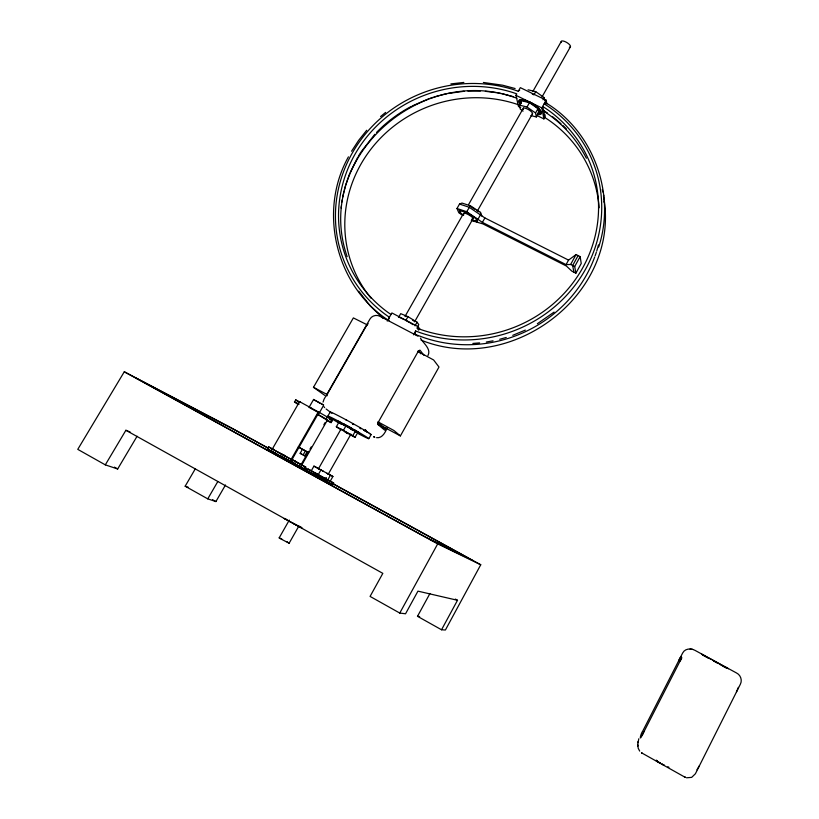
<?xml version="1.0" encoding="UTF-8"?>
<svg xmlns="http://www.w3.org/2000/svg" width="819" height="819" viewBox="0 0 819 819"><rect width="100%" height="100%" fill="white"/><g stroke="black" fill="none" stroke-linecap="round" stroke-linejoin="round"><path stroke-width="1.23" d="M378.245 422.686L383.568 426.945L400.389 435.913L438.994 367.025L433.62 359.971L417.966 351.535M639.7 751.105L638.185 748.208L637.858 745.014M637.96 742.731L638.84 738.738M637.827 746.089L637.991 741.697M341.134 208.128L341.41 205.702M341.892 202.058L342.281 199.652M323.065 402.098L323.996 399.324L369.901 319.134C371.806 315.653 376.597 314.373 380.016 316.329L417.956 336.199M342.68 197.236L343.98 191.247M642.209 735.247L643.888 731.715M344.297 190.059L345.567 185.319M598.669 247.01C616.195 194.083 593.54 131.357 545.556 102.641L544.164 103.818L547.921 106.255A133.947 127.406 -20.7 0 1 585.042 270.116A133.947 127.406 -20.7 0 1 419.993 332.606L415.632 330.978L413.462 334.828M388.861 319.175L389.414 317.27L385.657 314.65A133.947 127.406 -20.7 0 1 352.395 152.836A133.947 127.406 -20.7 0 1 514.004 89.783L518.273 91.247L519.707 90.1M415.632 330.978L415.202 334.428L423.474 337.479A131.89 125.594 -20.8 0 0 594.686 257.053M345.946 184.152L349.621 173.72M350.112 172.594L357.801 157.125M427.938 355.6C431.572 348.904 423.218 343.263 420.526 338.257L420.413 338.134M348.423 156.859C317.67 211.609 336.159 286.855 389.076 320.751M736.435 692.035L738.349 687.376M699.446 765.683L696.949 769.819M678.787 660.575C680.497 654.965 683.66 656.367 680.016 661.158L642.782 734.019C638.482 743.355 640.663 733.599 642.761 731.06L682.636 653.04C684.797 648.525 690.837 648.054 694.829 650.266L736.639 673.044C740.601 674.979 742.444 680.231 740.396 684.162L695.392 773.771L691.686 777.364L686.527 777.794M679.903 661.23L681.654 658.036M332.729 483.589L480.743 564.762L445.403 630.016L441.533 629.77L417.495 616.308L429.955 593.488M441.533 629.77L457.504 600.286L455.323 599.078M471.263 220.495L482.975 223.915L566.349 266.001L571.877 271.171L575.88 273.198L574.692 266.533L580.149 256.613L576.074 254.566L568.55 260.104L566.062 264.609L482.391 222.379L466.635 211.681L456.982 208.507L459.5 204.085L461.988 203.061L470.475 205.815L480.477 212.367L481.869 216.083M575.88 273.198L581.244 263.442L580.149 256.613M267.915 447.973L229.832 427.068L124.283 371.785L77.764 449.355L105.303 464.864L125.891 430.272L382.831 573.361L370.075 596.416L399.764 613.062L437.694 543.888L480.743 564.762M566.062 264.609L570.618 264.476L576.074 254.566M578.112 255.589L572.655 265.499L573.884 272.184M386.957 428.45C385.125 432.606 382.104 438.462 376.586 437.684M482.391 222.379L484.889 217.946L469.164 207.227L459.5 204.085M537.284 115.674L543.898 118.909L545.126 116.738M368.796 438.687L371.089 434.623M289.291 520.096L279.187 537.868L279.781 538.37L289.127 543.232L298.587 526.535M324.447 480.896L326.341 477.559M328.235 474.221L350.931 434.152M414.639 321.734L473.29 218.223M477.702 210.432L532.575 113.595M542.035 96.898L570.413 46.806M327.774 479.893L330.456 475.163L332.903 476.484L330.241 481.183L311.261 470.843L313.943 466.124L318.611 468.652M340.776 429.627L336.322 426.781L338.984 422.113L357.688 432.667L355.057 437.315L352.805 435.698L355.456 431.009L336.978 421.12L338.421 422.164M415.008 325.849L417.076 322.205L407.964 316.656L400.696 313.657L398.628 317.291M530.907 115.571L536.343 116.963L535.544 112.981L537.991 108.671L529.463 102.692L521.805 100.798L519.359 105.098L520.28 109.122L523.095 111.087M543.017 99.795L544.236 97.645L535.739 91.646L528.06 89.803M478.05 219.134L480.569 214.691L480.477 212.367M417.27 327.385L418.806 324.672L417.076 322.205M536.343 116.963L538.769 112.674L537.991 108.671M418.54 330.067L417.209 328.194L418.089 326.638L391.881 312.94L387.233 321.089M543.898 118.909L541.84 107.924L546.212 100.205L520.331 87.643L518.273 91.247M278.347 455.057L304.668 469.205L305.825 467.168L291.441 459.234M326.382 420.331L327.231 420.771A21.898 0.686 28.9 0 0 330.999 422.584L332.34 420.659L326.801 416.748A21.898 0.717 28.9 0 0 320.249 412.96L299.59 401.648L271.15 451.074L274.242 452.805M318.325 469.011L341.042 429.023M405.415 315.724L463.482 213.544M468.529 204.658L523.443 108.026M532.903 91.37L561.312 41.38M466.635 211.681L470.475 205.815M318.222 474.703L320.925 469.952L330.456 475.163M336.322 426.781L343.376 430.395L346.048 425.706M405.896 320.311L407.964 316.656M519.359 105.098L527.006 107.013L529.463 102.692M533.906 94.871L535.739 91.646M290.725 461.793L319.052 412.285M319.154 413.155L323.198 406.091M300.153 453.316L302.487 449.232L307.115 451.801L304.791 455.876L300.153 453.316L301.832 454.258M305.456 450.859L303.122 454.944L304.791 455.876M299.15 466.359L300.327 464.291L305.825 467.168M331.193 422.665L326.136 419.082L327.303 417.045M327.866 416.083L330.19 412.018M301.136 464.557L308.712 451.289M309.971 449.078L311.23 446.867M323.853 424.754L325.112 422.543M300.829 467.045L299.989 466.574L300.686 466.943L326.904 420.986M520.73 107.606L518.519 106.531L515.95 95.332L516.779 93.868L512.94 92.547A130.805 124.416 -20.7 0 0 355.088 154.105A130.805 124.416 -20.7 0 0 387.602 312.141L390.991 314.496M308.968 407.524L313.595 399.457L323.607 404.924M318.366 411.803L289.977 461.414L284.357 458.374M279.822 455.896L281.378 456.726L267.363 448.914L268.55 446.867L273.536 449.477M298.126 404.494L294.43 401.934L295.772 399.979M324.836 395.434L313.482 387.305L353.368 317.905L367.434 324.959M195.219 468.97L185.166 486.21L207.76 498.863L215.899 501.566L225.491 484.991M207.76 498.863L217.803 481.552M105.303 464.864L117.67 468.97L137.09 436.24M358.456 156.071L360.411 152.907M351.556 151.218L358.62 140.397L366.717 130.262M361.056 151.863L374.846 134.275M376.535 132.443C386.681 121.929 398.546 113.094 411.486 106.316M365.499 430.231L366.103 430.589L365.387 430.17M380.579 116.544L385.626 112.408M554.084 312.1L537.366 323.71M412.612 105.764L428.706 98.802M313.482 387.305L327.518 394.707M525.327 330.098L512.735 335.309M429.903 98.403L433.476 97.215M434.664 96.826L439.486 95.465M499.692 339.291L506.265 337.459M440.694 95.127L446.795 93.704M448.024 93.479L464.127 91.267M486.353 342.014L493.058 340.817M450.89 83.917L463.861 82.432M472.85 343.437L479.617 342.895M467.874 91.042L480.395 91.011M417.209 328.194L421.14 329.658A130.805 124.416 -20.7 0 0 582.268 268.632A130.805 124.416 -20.7 0 0 546.068 108.64L542.68 106.45L543.724 111.005A2.815 0.655 -64.8 0 1 544 112.469L544.717 117.455L548.034 119.615A128.081 122.021 -20.8 0 1 599.139 207.78M279.187 537.868L281.808 538.963M483.384 82.463L502.631 85.207L515.11 88.524M485.37 91.319L496.478 92.67M417.495 616.308L419.656 616.564M399.764 613.062L405.548 613.779L417.946 591.144L457.504 600.286M692.649 649.395L690.048 649.017M298.761 526.228L292.424 523.075M366.103 430.589L365.602 430.292M701.842 654.217L704.985 655.988M497.696 92.905L501.361 93.601M502.579 93.837L513.349 96.673M326.658 420.096L327.17 420.219L317.444 414.312M343.489 424.713L349.744 427.958M341.032 429.422L350.593 434.756L349.887 434.459M723.832 666.594L726.003 667.772M725.358 667.024L728.449 668.765M326.105 408.988L331.879 413.298M290.899 461.537L299.304 466.175M365.305 430.241L365.898 430.456M471.805 219.861L477.119 221.632L475.849 218.407L467.025 212.643L459.561 210.186L460.943 213.472M471.969 220.055L477.549 221.918L476.228 218.53L466.963 212.479L459.121 209.899L460.585 213.35L463.636 215.336M302.508 528.296L284.162 518.468L286.036 519.123M185.166 486.21L188.36 487.305M516.912 98.27C422.031 62.418 312.745 157.698 347.174 256.685M518.407 104.771L515.581 103.798A128.081 122.021 -20.8 0 0 369.502 151.044A128.081 122.021 -20.8 0 0 370.915 298.126M374.652 437.192L373.863 436.814L374.457 437.1M421.058 340.11C511.517 376.709 621.734 293.806 603.449 195.69M295.833 461.599L294.379 460.79L299.385 463.574M274.355 452.876L275.553 453.491L274.222 452.835M367.915 432.524L368.642 432.811M332.34 420.659L332.135 420.577A21.898 0.717 28.9 0 1 329.545 419.359M125.891 430.272L130.19 432.043M323.597 405.057L321.222 403.9M345.69 419.758L346.918 420.403M338.431 421.263L339.527 421.765M339.875 421.959L338.738 421.683M339.301 422.164L336.978 421.12L341.052 423.689M339.65 422.369L338.206 421.795L339.486 422.727M352.518 429.811L353.235 430.098L350.911 428.624M356.992 432.401L358.241 432.749M726.637 667.935L725.388 667.342M373.863 436.814L374.692 437.213M515.95 95.332L541.84 107.924M430.251 539.711L472.614 560.37M357.166 432.575L359.725 433.681L355.548 430.968M685.022 777.221L685.554 777.456L684.909 777.159M338.595 421.765L341.308 423.188M355.6 431.736L359.725 433.681L357.309 432.115M484.889 217.946L568.55 260.104M570.618 264.476L574.692 266.533M703.05 655.046L711.588 659.561M309.828 407.842L310.626 408.251M355.538 431.572L357.688 432.667M299.13 404.197L298.27 403.757A21.898 0.686 28.9 0 0 294.635 402.016M658.456 761.844C651.248 758.189 664.711 765.939 659.223 762.315M377.866 421.785L393.99 430.538L400.389 435.892M350.03 434.735L355.057 437.315M684.602 776.985L685.134 777.282M340.458 422.686L343.458 424.303M310.985 408.2L310.503 407.964L311.23 408.323M350.696 428.88L351.72 429.412M267.363 448.914L277.006 453.992M281.664 456.521L282.944 457.197M724.805 667.045L721.58 665.356M136.159 378.214L237.131 431.173L268.417 448.341M280.897 456.244L281.316 456.47M328.204 473.914L326.945 473.239M281.132 456.367L284.992 458.456M290.796 461.64L291.759 462.203L290.53 461.558M343.489 423.771L346.181 425.225M342.864 423.925L351.597 428.695M350.737 429.156L353.388 430.579M311.568 408.742L312.53 409.091L311.763 408.62M306.818 451.678L308.661 452.651L298.679 447.092M288.738 460.329L286.476 459.111M348.065 433.517L345.618 432.197M719.532 664.26L720.587 664.823M290.94 461.547L291.697 461.957M294.062 463.278L294.686 463.605L293.151 462.776M277.907 454.821L277.242 454.463L278.726 455.303M311.558 470.915L307.657 468.847L324.222 477.999M282.524 457.115L281.746 456.695L282.555 457.207M366.984 431.808L363.882 430.241L367.127 432.094M300.327 464.291L291.902 459.725M289.189 460.565L290.254 461.138M712.765 660.196L726.545 667.854M716.144 662.428L717.301 663.052M283.691 455.077L285.626 456.132M327.405 479.729L333.865 483.179L329.955 480.978M286.036 458.875L285.063 458.353M282.964 457.35L284.551 458.067M289.312 460.902L288.329 460.37M713.789 661.148L714.967 661.793M281.009 453.808L282.627 454.678L280.6 453.552M315.315 472.952L317.301 474.15M290.847 461.466L292.117 462.151M315.438 475.143L306.726 470.485L318.571 477.006M316.584 475.829L318.581 476.924M320.004 403.255L317.373 401.801M347 425.655L351.597 428.194M345.659 425.419L348.638 427.047M313.134 409.582L313.687 409.889M298.27 447.041L301.679 448.894M283.476 457.493L284.019 457.78M284.817 458.353L288.749 460.513M285.544 458.753L291.615 462.111M316.482 475.706L323.198 479.381M319.85 477.702L332.944 484.817L321.109 478.306L326.402 481.244L322.297 478.961L324.764 480.343L323.31 479.524M319.983 469.42L323.464 471.334M304.75 468.243L307.125 469.482M304.166 467.966L307.524 469.799M333.22 483.906L467.301 557.483L425.491 537.039L143.786 382.34M292.772 462.51L293.427 462.868M292.107 462.203L292.629 462.489M283.988 457.995L285.974 459.09M287.193 459.654L287.725 459.95M318.151 476.791L321.529 478.521M316.431 475.9L319.86 477.784M124.283 371.785L437.694 543.888M327.58 473.556L332.903 476.484M313.943 466.124L320.925 469.952M279.924 453.214L278.491 452.416L291.165 459.336L272.338 449.007L278.368 452.385M285.166 455.948L283.732 455.159M300.686 466.943L299.734 466.41M284.51 458.282L280.497 456.05L281.429 456.582M289.076 460.688L291.083 461.803M314.24 410.186L315.335 410.8M707.217 657.534L708.2 658.077M273.116 449.416L268.55 446.867M324.283 477.876L326.269 478.982M289.67 461.015L290.458 461.455M212.571 499.703L215.899 501.566M353.562 424.385L352.457 423.771L353.921 424.59M344.922 431.961L348.024 433.701M706.306 657.033L703.06 655.18M301.976 467.69L304.668 469.205M642.311 753.255L684.479 776.924M317.874 414.332L319.093 415.018A21.898 0.686 28.9 0 1 325.624 418.775L326.136 419.082M343.376 430.395L352.805 435.698M114.435 467.147L117.67 468.97M351.249 428.562L354.33 430.262M315.868 411.097L316.871 411.681M345.833 426.197L343.632 424.846M339.22 422.665L342.485 424.6M317.332 411.947L318.161 412.438M353.91 429.545L356.275 430.907M353.685 429.955L356.644 431.623M641.564 752.815L642.086 753.122L641.472 752.753M315.1 400.481L316.154 401.095M340.182 423.249L341.277 423.894L338.984 422.113M299.488 526.248L301.443 527.426M286.763 541.635L287.766 542.229M355.978 430.763L358.476 432.34M355.753 431.163L358.384 432.688M289.455 521.334L290.223 521.805M360.698 428.593L359.91 428.102L361.025 428.808M544.123 110.862L547.594 113.104M543.54 111.087C561.721 122.574 576.709 139.046 586.394 158.251M462.889 215.428L458.794 212.756L456.982 208.507M471.775 207.268L474.723 209.193M476.689 210.483L478.644 211.773M338.339 421.468L339.711 422.328M314.291 399.969L313.595 399.457M527.006 107.013L535.544 112.981M295.598 399.907L298.351 401.842M299.59 401.648L300.307 402.16L299.447 401.719A21.898 0.717 28.9 0 0 295.802 399.989M288.523 542.721L289.127 543.232M552.549 116.677L560.984 123.72M377.682 423.147L384.142 428.511A3.471 0.809 -61.3 0 0 385.299 427.743M377.549 423.607L379.412 425.153M382.975 318.222L370.106 305.856L358.722 291.195M562.858 125.471L566.349 128.88M420.823 353.808L418.499 350.778A3.511 0.829 -62 0 0 418.161 350.727M423.976 355.344L420.014 350.184A4.719 1.116 -62 0 0 417.383 352.876L379.289 420.413A4.781 1.136 -61.2 0 0 378.03 424.641L384.705 430.159A4.668 1.075 -61.3 0 0 387.08 427.774M418.089 326.638L420.116 329.494M324.068 406.797L324.621 407.606M602.303 189.496L602.753 191.974M544.881 114.476L545.106 115.714M544.236 97.645L544.789 100.706M545.556 102.641L545.741 103.655M546.212 100.205L546.867 103.911M603.685 195.024L603.757 195.874M604.197 201.423L604.35 202.774M604.791 208.251L604.852 209.07M330.835 412.633A23.372 0.87 28.9 0 1 351.156 422.594A23.372 0.87 28.9 0 1 370.178 434.367M358.026 433.517A23.382 0.799 28.9 0 0 367.086 437.346A23.382 0.799 28.9 0 0 341.625 422.819A23.382 0.799 28.9 0 0 328.521 416.687L330.518 418.007A23.382 0.799 28.9 0 0 337.858 422.379M598.454 244.932A131.89 125.594 -20.8 0 1 596.723 251.034M596.345 252.242A131.89 125.594 -20.8 0 1 595.116 255.856M398.433 317.035A13.401 1.597 29.4 0 1 399.201 317.332M400.061 317.69A13.401 1.597 29.4 0 1 400.993 318.089M401.986 318.55A13.401 1.597 29.4 0 1 404.125 319.594M405.251 320.178A13.401 1.597 29.4 0 1 409.858 322.727M410.984 323.392A13.401 1.597 29.4 0 1 413.114 324.713M418.99 329.228A13.401 1.597 29.4 0 1 419.174 329.688M383.589 426.412A3.471 0.809 -61.2 0 1 382.197 427.467M326.873 395.935A4.75 1.321 -61 0 1 327.119 395.014M327.293 394.502A4.75 1.321 -61 0 1 328.04 392.874L366.308 326.013A4.689 1.3 -61.9 0 1 367.281 324.652M367.915 323.976A4.689 1.3 -61.9 0 1 368.202 323.73M520.567 104.678A13.032 3.839 30.5 0 1 523.464 100.164A13.032 3.839 30.5 0 1 539.158 109.296A13.032 3.839 30.5 0 1 537.151 114.332M537.346 107.166A12.469 3.685 30.5 0 1 537.919 113.698M520.7 103.685A12.469 3.685 30.5 0 1 528.378 101.566M529.32 102.006A12.469 3.685 30.5 0 1 536.588 106.552M532.268 94.052A13.022 3.921 30.5 0 1 533.384 94.574M523.495 109.377A5.344 1.556 30.5 0 1 528.06 109.357A5.344 1.556 30.5 0 1 532.115 114.005M464.015 214.066A5.416 1.116 29.9 0 1 465.776 213.442A5.416 1.116 29.9 0 1 471.826 216.922A5.416 1.116 29.9 0 1 472.133 218.745M404.985 316.482A5.487 0.676 29.4 0 1 405.804 316.554M412.479 320.034A5.487 0.676 29.4 0 1 413.411 320.69M414.097 321.232A5.487 0.676 29.4 0 1 414.486 321.642M561.465 42.547A5.303 1.833 30.8 0 1 563.646 41.134A5.303 1.833 30.8 0 1 569.502 44.625A5.303 1.833 30.8 0 1 569.338 47.236M520.833 103.153A11.579 3.419 30.5 0 1 525.204 100.686A11.579 3.419 30.5 0 1 538.073 108.251A11.579 3.419 30.5 0 1 538.052 113.278M521.201 103.296A11.128 3.286 30.5 0 1 525.399 100.921A11.128 3.286 30.5 0 1 537.766 108.2A11.128 3.286 30.5 0 1 537.755 113.032M540.622 111.292A11.579 3.419 30.5 0 1 539.68 112.797M521.048 102.784A11.579 3.419 30.5 0 1 522.706 99.785M529.606 101.976A11.579 3.419 30.5 0 1 536.353 106.194M540.233 111.108A11.128 3.286 30.5 0 1 539.332 112.551M521.406 102.918A11.128 3.286 30.5 0 1 523.013 100.041M524.887 100.348A11.128 3.286 30.5 0 1 527.139 101.065M529.637 102.15A11.128 3.286 30.5 0 1 533.855 104.556M534.643 105.098A11.128 3.286 30.5 0 1 536.128 106.194M668.928 767.29A14.005 0.911 29.5 0 1 667.843 766.727M657.329 760.779A14.005 0.911 29.5 0 1 656.285 760.145M664.301 765.356L662.223 764.168L664.301 765.356M292.946 460.165L292.035 459.684L292.946 460.165M313.523 474.191L317.383 476.351L313.523 474.191M315.1 475.051L316.359 475.788L315.1 475.051M325.686 478.705L325.041 478.378L325.686 478.705M318.704 468.714L319.195 468.99L318.704 468.714"/></g></svg>
